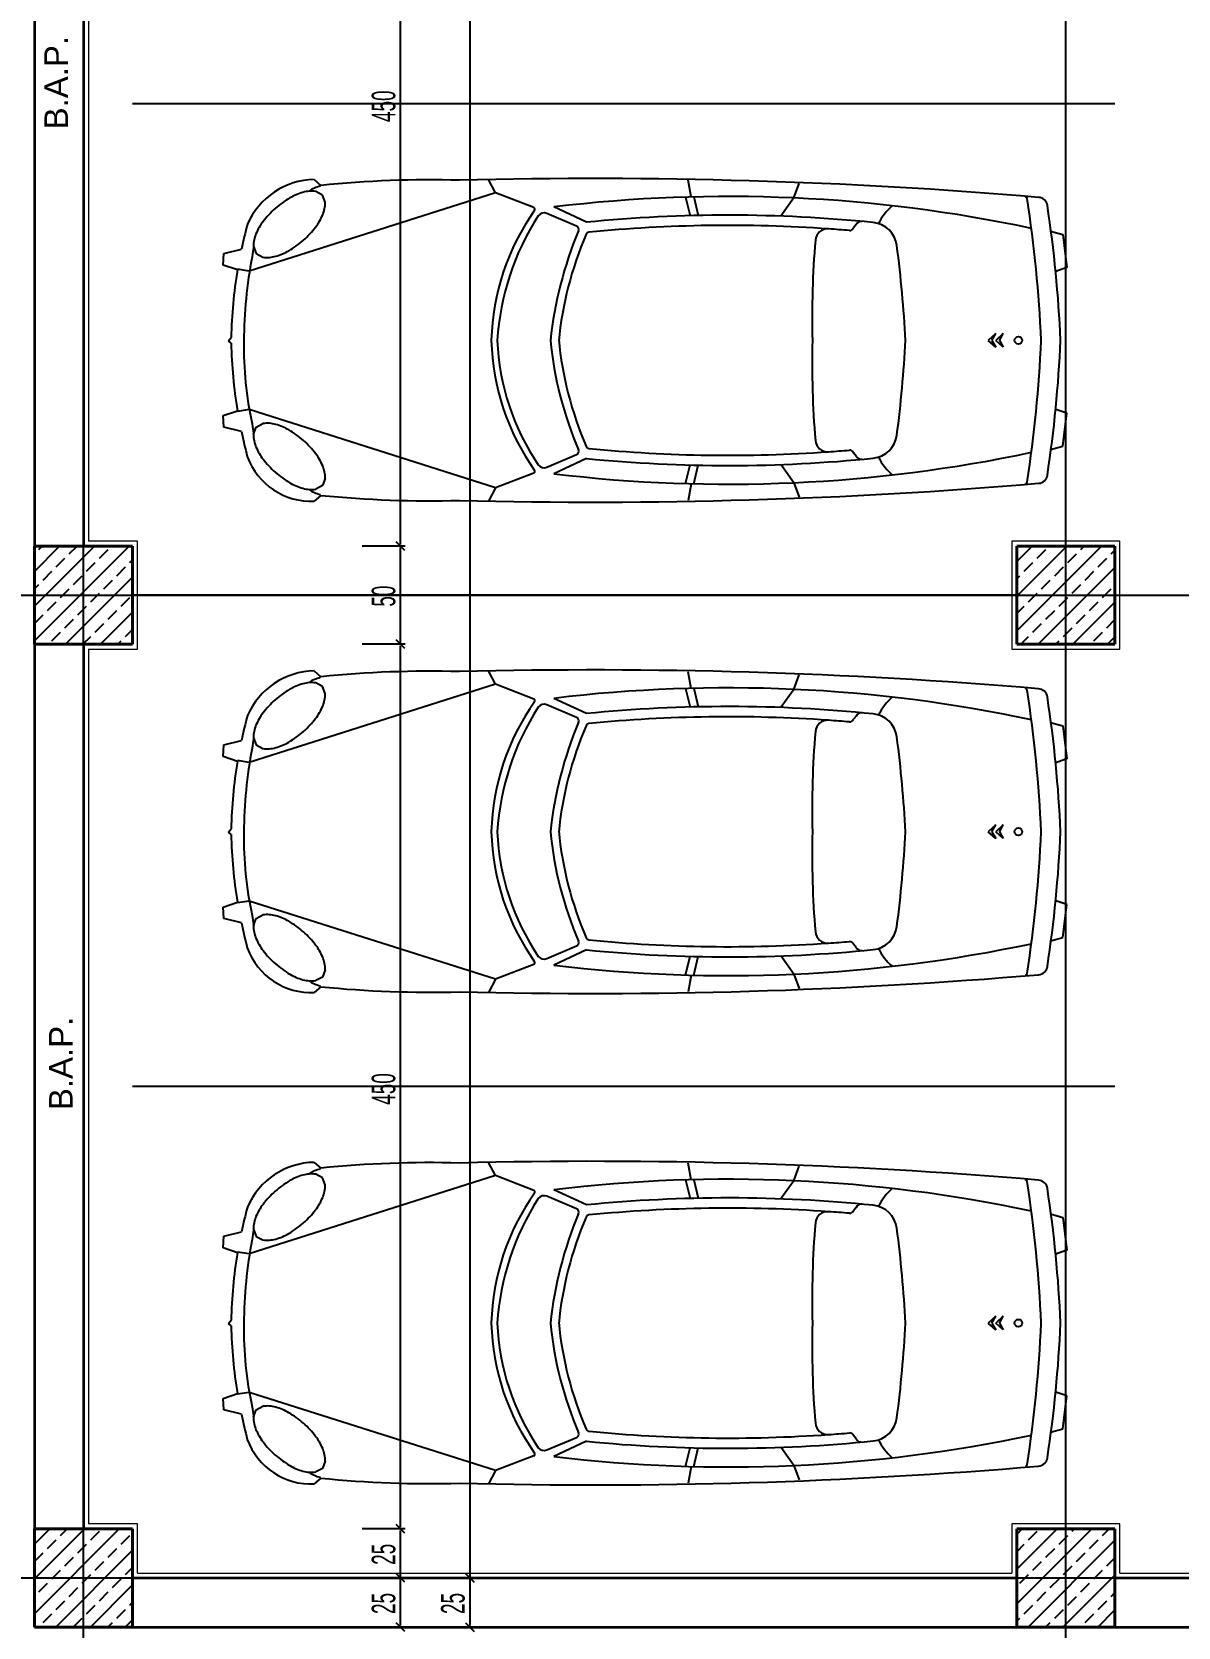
# Model space of a CAD drawing. Header units: inches. Extents: x -7543 to -822, y 102837 to 190349.
# Drawn here: x -836.3209 to -836.2626, y 102836.815 to 102836.8962 of the extents above; entities that cross this region are included whole.
import ezdxf

# ---------------------------------------------------------------- set-up
doc = ezdxf.new("R2010")
doc.units = ezdxf.units.IN
doc.header["$MEASUREMENT"] = 0
doc.linetypes.add('DASHDOTX2', pattern=[2, 1, -0.5, 0, -0.5])
doc.layers.get('Defpoints').update_dxf_attribs({"lineweight": 25})
for name, color, linetype, lineweight in [('AKS', 1, 'Continuous', 25), ('ARABA', 7, 'Continuous', 25), ('ICOL', 55, 'Continuous', 25), ('KOLON', 2, 'Continuous', 40), ('SIVA', 150, 'Continuous', 15), ('TARAMA', 8, 'Continuous', 25), ('YAZI', 7, 'Continuous', 25)]:
    doc.layers.add(name, color=color, linetype=linetype, lineweight=lineweight)
doc.layers.add('DUVAR', color=7, linetype='Continuous', lineweight=35, true_color=0xfc4642)
doc.styles.add('OLCU', font='tromand.shx', dxfattribs={"width": 0.6, "height": 12})
doc.styles.add('TURKCE', font='arial.ttf')

msp = doc.modelspace()

# ---------------------------------------------------------------- linework, layer by layer
at = {"layer": 'AKS', "linetype": 'DASHDOTX2', "ltscale": 10}
for p, q in [((-836.3183218610786, 102836.7973076623), (-836.3183218610786, 102837.1793790418)), ((-836.2683218610786, 102836.7973076623), (-836.2683218610786, 102837.1793790418)), ((-836.3331215750702, 102836.8674930621), (-836.1803623513185, 102836.8674930621)), ((-836.3331215750702, 102836.8174930621), (-836.1803623513185, 102836.8174930621))]:
    msp.add_line(p, q, dxfattribs=at)
at = {"layer": 'ARABA'}
for p, q in [((-836.2658218610786, 102836.8924930568), (-836.3158218610786, 102836.8924930568)), ((-836.2973572593438, 102836.8879603133), (-836.3098808904258, 102836.8839848025)), ((-836.3065724856135, 102836.8886374035), (-836.3062461802589, 102836.888345105)), ((-836.3061573693874, 102836.8878508874), (-836.3064981602042, 102836.8880333451)), ((-836.2973572593438, 102836.8879603133), (-836.2977051518502, 102836.8886371432)), ((-836.2954007900678, 102836.8872106704), (-836.2973572593438, 102836.8879603133)), ((-836.2873930630072, 102836.8877534728), (-836.2875531198299, 102836.888601479)), ((-836.2821736555265, 102836.8877025648), (-836.2818932230497, 102836.8884404601)), ((-836.3060186560965, 102836.8874900719), (-836.3061573693874, 102836.8878508874)), ((-836.2927228954093, 102836.8864696161), (-836.294385104351, 102836.8872441023)), ((-836.2876754676377, 102836.887745748), (-836.2874503688311, 102836.8868003251)), ((-836.2872651069861, 102836.8877566185), (-836.2870397424836, 102836.8868100797)), ((-836.2821736555265, 102836.8877025648), (-836.2828342477522, 102836.886777366)), ((-836.2932224809852, 102836.8862718065), (-836.2947374112466, 102836.8869117834)), ((-836.2790004029108, 102836.8863464846), (-836.2791239285115, 102836.8861778753)), ((-836.2691047725025, 102836.8860107626), (-836.2684817830759, 102836.8858381157)), ((-836.2684817830759, 102836.8858381157), (-836.2682812382836, 102836.884163694)), ((-836.3112090832483, 102836.8842895024), (-836.3111852026032, 102836.8848790181)), ((-836.3111852026032, 102836.8848790181), (-836.3102854241599, 102836.8850949667)), ((-836.3096699120053, 102836.8852338915), (-836.3095311987144, 102836.8848730761)), ((-836.3095311987144, 102836.8848730761), (-836.3091904078976, 102836.8846906184)), ((-836.3104861259161, 102836.8840398044), (-836.3112090832483, 102836.8842895024)), ((-836.3098808904258, 102836.8839848025), (-836.3104800798922, 102836.8840759139)), ((-836.2682812382836, 102836.884163694), (-836.2688754349836, 102836.8839525102)), ((-836.3109487015054, 102836.8804387577), (-836.310802036356, 102836.8806005229)), ((-836.2718920264635, 102836.8808039202), (-836.2722695242853, 102836.8804589299)), ((-836.2720836860931, 102836.8804589299), (-836.2718920264635, 102836.8808039202)), ((-836.271515151365, 102836.8808039202), (-836.2718926491867, 102836.8804589299)), ((-836.2717068109945, 102836.8804589299), (-836.271515151365, 102836.8808039202)), ((-836.310802036356, 102836.880317337), (-836.3109487015054, 102836.8804387577)), ((-836.2718920264635, 102836.8801139397), (-836.2722695242853, 102836.8804589299)), ((-836.2720836860931, 102836.8804589299), (-836.2718920264635, 102836.8801139397)), ((-836.271515151365, 102836.8801139397), (-836.2718926491867, 102836.8804589299)), ((-836.2717068109945, 102836.8804589299), (-836.271515151365, 102836.8801139397)), ((-836.3112090832483, 102836.8766283575), (-836.3104861259161, 102836.8768780555)), ((-836.3111852026032, 102836.8760388418), (-836.3112090832483, 102836.8766283575)), ((-836.3098808904258, 102836.8769330574), (-836.3104800798922, 102836.876841946)), ((-836.2973572593438, 102836.8729575466), (-836.3098808904258, 102836.8769330574)), ((-836.2682812382836, 102836.8767541659), (-836.2688754349836, 102836.8769653497)), ((-836.2684817830759, 102836.8750797442), (-836.2682812382836, 102836.8767541659)), ((-836.3102854241599, 102836.8758228932), (-836.3111852026032, 102836.8760388418)), ((-836.3096699120053, 102836.8756839683), (-836.3095311987144, 102836.8760447838)), ((-836.3095311987144, 102836.8760447838), (-836.3091904078976, 102836.8762272415)), ((-836.2691047725025, 102836.8749070973), (-836.2684817830759, 102836.8750797442)), ((-836.2947374112466, 102836.8740060765), (-836.2932224809852, 102836.8746460534)), ((-836.2927228954093, 102836.8744482438), (-836.294385104351, 102836.8736737576)), ((-836.2876754676377, 102836.8731721119), (-836.2874503688311, 102836.8741175348)), ((-836.2872651069861, 102836.8731612414), (-836.2870397424836, 102836.8741077802)), ((-836.2821736555265, 102836.8732152951), (-836.2828342477522, 102836.8741404939)), ((-836.2790004029108, 102836.8745713753), (-836.2791239285115, 102836.8747399846)), ((-836.3060186560964, 102836.873427788), (-836.3061573693874, 102836.8730669725)), ((-836.2954007900678, 102836.8737071895), (-836.2973572593438, 102836.8729575466)), ((-836.3062461802589, 102836.8725727548), (-836.3065724856135, 102836.8722804563)), ((-836.3061573693874, 102836.8730669725), (-836.3064981602042, 102836.8728845148)), ((-836.2973572593438, 102836.8729575466), (-836.2977051518502, 102836.8722807167)), ((-836.2873930630072, 102836.8731643871), (-836.2875531198299, 102836.8723163809)), ((-836.2821736555265, 102836.8732152951), (-836.2818932230497, 102836.8724773998)), ((-836.2708218610785, 102836.8674930569), (-836.3158218610786, 102836.8674930569)), ((-836.3065724856135, 102836.8636374035), (-836.3062461802589, 102836.863345105)), ((-836.2973572593438, 102836.8629603132), (-836.2977051518502, 102836.8636371432)), ((-836.2873930630072, 102836.8627534727), (-836.2875531198299, 102836.863601479)), ((-836.2973572593438, 102836.8629603132), (-836.3098808904258, 102836.8589848025)), ((-836.3061573693874, 102836.8628508874), (-836.3064981602042, 102836.8630333451)), ((-836.3060186560965, 102836.8624900719), (-836.3061573693874, 102836.8628508874)), ((-836.2954007900678, 102836.8622106704), (-836.2973572593438, 102836.8629603132)), ((-836.2876754676377, 102836.862745748), (-836.2874503688311, 102836.8618003251)), ((-836.2872651069861, 102836.8627566185), (-836.2870397424836, 102836.8618100797)), ((-836.2821736555265, 102836.8627025647), (-836.2818932230497, 102836.8634404601)), ((-836.2932224809852, 102836.8612718065), (-836.2947374112466, 102836.8619117834)), ((-836.2927228954093, 102836.8614696161), (-836.294385104351, 102836.8622441023)), ((-836.2821736555265, 102836.8627025647), (-836.2828342477522, 102836.861777366)), ((-836.2790004029108, 102836.8613464846), (-836.2791239285115, 102836.8611778753)), ((-836.2691047725025, 102836.8610107626), (-836.2684817830759, 102836.8608381157)), ((-836.2684817830759, 102836.8608381157), (-836.2682812382836, 102836.859163694)), ((-836.3112090832483, 102836.8592895024), (-836.3111852026032, 102836.8598790181)), ((-836.3111852026032, 102836.8598790181), (-836.3102854241599, 102836.8600949667)), ((-836.3096699120053, 102836.8602338915), (-836.3095311987144, 102836.8598730761)), ((-836.3095311987144, 102836.8598730761), (-836.3091904078976, 102836.8596906184)), ((-836.3104861259161, 102836.8590398044), (-836.3112090832483, 102836.8592895024)), ((-836.3098808904258, 102836.8589848025), (-836.3104800798922, 102836.8590759139)), ((-836.2682812382836, 102836.859163694), (-836.2688754349836, 102836.8589525102)), ((-836.3109487015054, 102836.8554387577), (-836.310802036356, 102836.8556005228)), ((-836.310802036356, 102836.855317337), (-836.3109487015054, 102836.8554387577)), ((-836.2718920264635, 102836.8558039201), (-836.2722695242853, 102836.8554589299)), ((-836.2718920264635, 102836.8551139397), (-836.2722695242853, 102836.8554589299)), ((-836.2720836860931, 102836.8554589299), (-836.2718920264635, 102836.8558039201)), ((-836.2720836860931, 102836.8554589299), (-836.2718920264635, 102836.8551139397)), ((-836.271515151365, 102836.8558039201), (-836.2718926491867, 102836.8554589299)), ((-836.271515151365, 102836.8551139397), (-836.2718926491867, 102836.8554589299)), ((-836.2717068109945, 102836.8554589299), (-836.271515151365, 102836.8558039201)), ((-836.2717068109945, 102836.8554589299), (-836.271515151365, 102836.8551139397)), ((-836.3112090832483, 102836.8516283575), (-836.3104861259161, 102836.8518780555)), ((-836.3111852026032, 102836.8510388418), (-836.3112090832483, 102836.8516283575)), ((-836.3098808904258, 102836.8519330574), (-836.3104800798922, 102836.851841946)), ((-836.2973572593438, 102836.8479575466), (-836.3098808904258, 102836.8519330574)), ((-836.2682812382836, 102836.8517541659), (-836.2688754349836, 102836.8519653497)), ((-836.2684817830759, 102836.8500797442), (-836.2682812382836, 102836.8517541659)), ((-836.3102854241599, 102836.8508228932), (-836.3111852026032, 102836.8510388418)), ((-836.3096699120053, 102836.8506839683), (-836.3095311987144, 102836.8510447838)), ((-836.3095311987144, 102836.8510447838), (-836.3091904078976, 102836.8512272415)), ((-836.2790004029108, 102836.8495713753), (-836.2791239285115, 102836.8497399846)), ((-836.2691047725025, 102836.8499070973), (-836.2684817830759, 102836.8500797442)), ((-836.2947374112466, 102836.8490060765), (-836.2932224809852, 102836.8496460534)), ((-836.2927228954093, 102836.8494482438), (-836.294385104351, 102836.8486737576)), ((-836.2876754676377, 102836.8481721119), (-836.2874503688311, 102836.8491175348)), ((-836.2872651069861, 102836.8481612414), (-836.2870397424836, 102836.8491077802)), ((-836.2821736555265, 102836.8482152951), (-836.2828342477522, 102836.8491404939)), ((-836.3060186560964, 102836.848427788), (-836.3061573693874, 102836.8480669725)), ((-836.2954007900678, 102836.8487071895), (-836.2973572593438, 102836.8479575466)), ((-836.2873930630072, 102836.8481643871), (-836.2875531198299, 102836.8473163809)), ((-836.2821736555265, 102836.8482152951), (-836.2818932230497, 102836.8474773998)), ((-836.3062461802589, 102836.8475727548), (-836.3065724856135, 102836.8472804563)), ((-836.3061573693874, 102836.8480669725), (-836.3064981602042, 102836.8478845148)), ((-836.2973572593438, 102836.8479575466), (-836.2977051518502, 102836.8472807167)), ((-836.2658218610786, 102836.8424930568), (-836.3158218610786, 102836.8424930568)), ((-836.3065724856135, 102836.8386374035), (-836.3062461802589, 102836.838345105)), ((-836.2973572593438, 102836.8379603132), (-836.2977051518502, 102836.8386371432)), ((-836.2873930630072, 102836.8377534727), (-836.2875531198299, 102836.838601479)), ((-836.2821736555265, 102836.8377025647), (-836.2818932230497, 102836.8384404601)), ((-836.2973572593438, 102836.8379603132), (-836.3098808904258, 102836.8339848025)), ((-836.3061573693874, 102836.8378508874), (-836.3064981602042, 102836.8380333451)), ((-836.3060186560965, 102836.8374900719), (-836.3061573693874, 102836.8378508874)), ((-836.2954007900678, 102836.8372106704), (-836.2973572593438, 102836.8379603132)), ((-836.2876754676377, 102836.837745748), (-836.2874503688311, 102836.8368003251)), ((-836.2872651069861, 102836.8377566184), (-836.2870397424836, 102836.8368100797)), ((-836.2821736555265, 102836.8377025647), (-836.2828342477522, 102836.836777366)), ((-836.2932224809852, 102836.8362718065), (-836.2947374112466, 102836.8369117833)), ((-836.2927228954093, 102836.8364696161), (-836.294385104351, 102836.8372441023)), ((-836.2790004029108, 102836.8363464846), (-836.2791239285115, 102836.8361778753)), ((-836.2691047725025, 102836.8360107626), (-836.2684817830759, 102836.8358381157)), ((-836.3096699120053, 102836.8352338915), (-836.3095311987144, 102836.8348730761)), ((-836.2684817830759, 102836.8358381157), (-836.2682812382836, 102836.834163694)), ((-836.3112090832483, 102836.8342895024), (-836.3111852026032, 102836.8348790181)), ((-836.3111852026032, 102836.8348790181), (-836.3102854241599, 102836.8350949667)), ((-836.3095311987144, 102836.8348730761), (-836.3091904078976, 102836.8346906184)), ((-836.3104861259161, 102836.8340398044), (-836.3112090832483, 102836.8342895024)), ((-836.3098808904258, 102836.8339848025), (-836.3104800798922, 102836.8340759139)), ((-836.2682812382836, 102836.834163694), (-836.2688754349836, 102836.8339525102)), ((-836.3109487015054, 102836.8304387577), (-836.310802036356, 102836.8306005229)), ((-836.310802036356, 102836.830317337), (-836.3109487015054, 102836.8304387577)), ((-836.2718920264635, 102836.8308039202), (-836.2722695242853, 102836.8304589299)), ((-836.2718920264635, 102836.8301139397), (-836.2722695242853, 102836.8304589299)), ((-836.2720836860931, 102836.8304589299), (-836.2718920264635, 102836.8308039202)), ((-836.2720836860931, 102836.8304589299), (-836.2718920264635, 102836.8301139397)), ((-836.271515151365, 102836.8308039202), (-836.2718926491867, 102836.8304589299)), ((-836.271515151365, 102836.8301139397), (-836.2718926491867, 102836.8304589299)), ((-836.2717068109945, 102836.8304589299), (-836.271515151365, 102836.8308039202)), ((-836.2717068109945, 102836.8304589299), (-836.271515151365, 102836.8301139397)), ((-836.3112090832483, 102836.8266283575), (-836.3104861259161, 102836.8268780555)), ((-836.3111852026032, 102836.8260388418), (-836.3112090832483, 102836.8266283575)), ((-836.3098808904258, 102836.8269330574), (-836.3104800798922, 102836.826841946)), ((-836.2973572593438, 102836.8229575466), (-836.3098808904258, 102836.8269330574)), ((-836.3095311987144, 102836.8260447838), (-836.3091904078976, 102836.8262272415)), ((-836.2682812382836, 102836.8267541659), (-836.2688754349836, 102836.8269653497)), ((-836.2684817830759, 102836.8250797442), (-836.2682812382836, 102836.8267541659)), ((-836.3102854241599, 102836.8258228932), (-836.3111852026032, 102836.8260388418)), ((-836.3096699120053, 102836.8256839683), (-836.3095311987144, 102836.8260447838)), ((-836.2947374112466, 102836.8240060765), (-836.2932224809852, 102836.8246460534)), ((-836.2790004029108, 102836.8245713753), (-836.2791239285115, 102836.8247399846)), ((-836.2691047725025, 102836.8249070973), (-836.2684817830759, 102836.8250797442)), ((-836.2927228954093, 102836.8244482438), (-836.294385104351, 102836.8236737576)), ((-836.2876754676377, 102836.8231721119), (-836.2874503688311, 102836.8241175348)), ((-836.2872651069861, 102836.8231612414), (-836.2870397424836, 102836.8241077802)), ((-836.2821736555265, 102836.8232152951), (-836.2828342477522, 102836.8241404939)), ((-836.3061573693874, 102836.8230669725), (-836.3064981602042, 102836.8228845148)), ((-836.3060186560964, 102836.823427788), (-836.3061573693874, 102836.8230669725)), ((-836.2973572593438, 102836.8229575466), (-836.2977051518502, 102836.8222807167)), ((-836.2954007900678, 102836.8237071895), (-836.2973572593438, 102836.8229575466)), ((-836.2873930630072, 102836.8231643871), (-836.2875531198299, 102836.8223163809)), ((-836.2821736555265, 102836.8232152951), (-836.2818932230497, 102836.8224773998)), ((-836.3062461802589, 102836.8225727548), (-836.3065724856135, 102836.8222804563))]:
    msp.add_line(p, q, dxfattribs=at)
for centre in [(-836.2707380121709, 102836.8804589299), (-836.2707380121709, 102836.8554589299), (-836.2707380121709, 102836.8304589299)]:
    msp.add_circle(centre, 0.0001903386603256101, dxfattribs=at)
for centre, radius, start, end in [((-836.2923812903906, 102836.6193341185), 0.2693556434130333, 85.17144948693704, 91.4465947719862), ((-836.3065194962948, 102836.8848720814), 0.003765695014078214, 90.80626936418145, 156.6309590040515), ((-836.306377986811, 102836.885236144), 0.002858974677958856, 105.8025540755275, 120.1927662823026), ((-836.3067164174641, 102836.8864319291), 0.001616220745716414, 82.23896652292976, 105.8025540755275), ((-836.305916862434, 102836.8867329845), 0.001604419163886786, 102.8828287334278, 125.2515636442781), ((-836.3006763973957, 102836.8328737854), 0.05575024469299015, 88.46077408560932, 95.73375645431476), ((-836.305463732567, 102836.8836648416), 0.004676899833750893, 131.4322878137079, 142.6718091845319), ((-836.305463732567, 102836.8836648416), 0.004676899833748401, 120.1927662823026, 131.4322878137079), ((-836.3076347804976, 102836.8874724249), 0.001616220745716076, 337.062021516128, 0.6256092340703007), ((-836.2855770157829, 102836.8801348831), 0.01199407059845997, 144.648435494083, 178.4111011900916), ((-836.295432991687, 102836.8871266284), 9.000000000001016e-05, 324.648435494083, 69.03511178387163), ((-836.2855062772712, 102836.8136099211), 0.07416755498626959, 77.99419764270667, 96.87554441600845), ((-836.2751676751451, 102836.8850495186), 0.003008833408684516, 131.4102380293895, 153.3700349608459), ((-836.2703848469768, 102836.8876546569), 9.000000000001016e-05, 8.837123087284679, 85.31347303164168), ((-836.335257468319, 102836.8775688003), 0.0657419725653982, 2.519632719075946, 8.837123087284679), ((-836.2697501108676, 102836.8872405859), 0.0004950000000000558, 8.589308608090736, 85.17144948693704), ((-836.334309786114, 102836.8774891751), 0.0657869725653982, 2.589097116581579, 8.589308608090736), ((-836.2872966477651, 102836.8801756175), 0.02350922877102512, 164.7336474518918, 167.9214886053963), ((-836.3069093016143, 102836.8847671946), 0.002858974677957986, 142.6718091845319, 157.062021516128), ((-836.3087792664876, 102836.8879567689), 0.002858974677957986, 322.6718091845318, 337.062021516128), ((-836.2840167872758, 102836.8796220789), 0.01326879482916422, 147.2533750748712, 176.3840064397451), ((-836.2948828767654, 102836.8865652081), 0.0003758651692243097, 67.23109894188038, 141.4393808775452), ((-836.2932924345016, 102836.8861059556), 0.0001799999999999734, 336.8992484385438, 67.13067892725184), ((-836.2855062772712, 102836.8136099211), 0.07321621904792057, 84.21407305825436, 95.6565911483799), ((-836.2855062772712, 102836.8136099211), 0.0726975842035435, 85.97158616311515, 95.59545401810036), ((-836.2787224483573, 102836.8861916199), 0.0003181851675940667, 83.74646251964785, 150.8752733098646), ((-836.2782613049911, 102836.8851100177), 0.001350000000000152, 7.354901511832351, 84.21407305825436), ((-836.3080537876042, 102836.8852515386), 0.001616220745716654, 157.062021516128, 180.6256092340703), ((-836.3102248355349, 102836.8890591218), 0.004676899833748117, 300.1927662823025, 311.4322878137079), ((-836.3102248355349, 102836.8890591218), 0.004676899833751269, 311.4322878137079, 322.6718091845318), ((-836.2743590962507, 102836.8782426883), 0.02032128314120928, 157.4510827881515, 173.7388610267638), ((-836.2756129388187, 102836.8785647376), 0.01861552883302677, 156.9530728345464, 174.2906955884231), ((-836.2925770271423, 102836.8857819691), 0.0001800000000000203, 95.59545401810036, 156.9530728345464), ((-836.2353368713099, 102836.8816560718), 0.04590001821326197, 175.1297837138699, 181.494530153918), ((-836.2804434450015, 102836.8854994504), 0.0006300000000000711, 85.97158616311515, 175.1297837138699), ((-836.2855062772712, 102836.8136099211), 0.0726975842035435, 85.13337306800867, 85.97158616311515), ((-836.279332835632, 102836.8862769564), 0.000231212548096232, 268.5150059043773, 334.6258166988742), ((-836.2870538931709, 102836.8803224184), 0.02310356432466791, 169.0428091582764, 179.7520692791098), ((-836.3021151182527, 102836.8837675911), 0.007679668023683556, 169.2088268491464, 172.9223235709005), ((-836.3089721506377, 102836.8862920344), 0.001616220745716414, 262.2389665229297, 285.8025540755275), ((-836.3093105812909, 102836.8874878195), 0.002858974677959079, 285.8025540755275, 300.1927662823025), ((-836.3425953594318, 102836.8768059705), 0.06621777136170351, 3.162375469220795, 7.354901511832351), ((-836.2872966477651, 102836.8801756175), 0.02350922877102537, 170.5394231677598, 178.9643807944582), ((-836.2872966477651, 102836.8807422424), 0.02350922877102538, 181.0356192055418, 189.4605768322402), ((-836.2914766547335, 102836.8801564354), 0.01868247958051604, 179.1843322190227, 192.213632216042), ((-836.2855770157829, 102836.8807829767), 0.01199407059845997, 181.5888988099084, 215.351564505917), ((-836.2850701301882, 102836.8809498402), 0.01219891753207151, 182.3063260507667, 214.0562924097324), ((-836.2756129388187, 102836.8823531223), 0.01904067993119159, 185.7093044115769, 203.1007515614562), ((-836.2756129388187, 102836.8823531223), 0.01861552883302677, 185.7093044115769, 203.0469271654537), ((-836.2353368713099, 102836.8792617881), 0.04590001821326197, 178.505469846082, 184.8702162861301), ((-836.3425953594318, 102836.8841118894), 0.06621777136170351, 352.6450984881677, 356.8376245307792), ((-836.335257468319, 102836.8833490596), 0.0657419725653982, 351.1628769127153, 357.480367280924), ((-836.334309786114, 102836.8834286848), 0.0657869725653982, 351.4106913919093, 357.4109028834184), ((-836.2795417332272, 102836.8823854886), 0.03143631961070486, 192.0496003841092, 194.4423652883399), ((-836.3021151182527, 102836.8771502688), 0.007679668023683556, 187.0776764290996, 190.7911731508536), ((-836.3089721506377, 102836.8746258255), 0.001616220745716343, 74.19744592447249, 97.76103347707027), ((-836.3093105812909, 102836.8734300404), 0.002858974677959079, 59.80723371769746, 74.19744592447249), ((-836.3102248355349, 102836.871858738), 0.004676899833750634, 48.56771218629208, 59.80723371769746), ((-836.3080537876042, 102836.8756663213), 0.001616220745716626, 179.3743907659297, 202.937978483872), ((-836.3069093016143, 102836.8761506653), 0.00285897467795887, 202.937978483872, 217.3281908154681), ((-836.3102248355349, 102836.871858738), 0.004676899833749032, 37.32819081546813, 48.56771218629208), ((-836.2932924345016, 102836.8748119043), 0.0001799999999999975, 292.8693210727482, 23.10075156145621), ((-836.2925770271423, 102836.8751358908), 0.0001800000000000203, 203.0469271654537, 264.4045459818997), ((-836.2855062772712, 102836.9473079388), 0.0726975842035435, 264.4045459818997, 274.0284138368849), ((-836.2804434450015, 102836.8754184095), 0.0006300000000000711, 184.8702162861301, 274.0284138368849), ((-836.2782613049911, 102836.8758078422), 0.001350000000000152, 275.7859269417457, 352.6450984881677), ((-836.3067422696274, 102836.8757275229), 0.00345124531163426, 200.0361469341536, 272.8198040646801), ((-836.305463732567, 102836.8772530183), 0.004676899833749085, 217.3281908154681, 228.5677121862921), ((-836.3087792664876, 102836.872961091), 0.002858974677957986, 22.93797848387198, 37.32819081546813), ((-836.3076347804976, 102836.873445435), 0.001616220745716629, 359.3743907659297, 22.93797848387198), ((-836.2948828767654, 102836.8743526518), 0.0003758651692241277, 218.5606191224547, 292.7689010581196), ((-836.2855062772712, 102836.9473079388), 0.07416755498626959, 263.1244555839916, 282.0058023572934), ((-836.2855062772712, 102836.9473079388), 0.07321621904792057, 264.3434088516201, 275.7859269417457), ((-836.2855062772712, 102836.9473079388), 0.0726975842035435, 274.0284138368849, 274.8666269319914), ((-836.279332835632, 102836.8746409035), 0.000231212548096232, 25.37418330112585, 91.48499409562274), ((-836.2787224483573, 102836.8747262399), 0.0003181851675940667, 209.1247266901354, 276.2535374803521), ((-836.2751676751451, 102836.8758683413), 0.003008833408684516, 206.6299650391541, 228.5897619706105), ((-836.305463732567, 102836.8772530183), 0.004676899833748117, 228.5677121862921, 239.8072337176974), ((-836.295432991687, 102836.8737912315), 9.000000000001016e-05, 290.9648882161284, 35.35156450591698), ((-836.2697501108676, 102836.873677274), 0.0004950000000000558, 274.8285505130629, 351.4106913919093), ((-836.306377986811, 102836.8756817159), 0.002858974677959079, 239.8072337176974, 254.1974459244725), ((-836.3067164174641, 102836.8744859308), 0.001616220745716414, 254.1974459244725, 277.7610334770702), ((-836.305916862434, 102836.8741848754), 0.001604419163886786, 234.7484363557219, 257.1171712665722), ((-836.3006763973957, 102836.9280440745), 0.05575024469298565, 264.2662435456853, 271.5392259143907), ((-836.2923812903907, 102837.1415837414), 0.2693556434130333, 268.5534052280138, 274.8285505130629), ((-836.2703848469768, 102836.873263203), 9.000000000001016e-05, 274.6865269683583, 351.1628769127153), ((-836.3065194962948, 102836.8598720814), 0.003765695014078214, 90.80626936418145, 156.6309590040515), ((-836.3006763973957, 102836.8078737854), 0.05575024469299015, 88.46077408560932, 95.73375645431476), ((-836.2923812903906, 102836.5943341185), 0.2693556434130333, 85.17144948693704, 91.4465947719862), ((-836.305463732567, 102836.8586648416), 0.004676899833748401, 120.1927662823026, 131.4322878137079), ((-836.306377986811, 102836.860236144), 0.002858974677958856, 105.8025540755275, 120.1927662823026), ((-836.3067164174641, 102836.8614319291), 0.001616220745716414, 82.23896652292976, 105.8025540755275), ((-836.305916862434, 102836.8617329845), 0.001604419163886786, 102.8828287334278, 125.2515636442781), ((-836.2855062772712, 102836.7886099211), 0.07416755498626959, 77.99419764270667, 96.87554441600845), ((-836.2703848469768, 102836.8626546569), 9.000000000001016e-05, 8.837123087284679, 85.31347303164168), ((-836.2697501108676, 102836.8622405859), 0.0004950000000000558, 8.589308608090736, 85.17144948693704), ((-836.305463732567, 102836.8586648416), 0.004676899833750893, 131.4322878137079, 142.6718091845319), ((-836.3076347804976, 102836.8624724249), 0.001616220745716076, 337.062021516128, 0.6256092340703007), ((-836.2855770157829, 102836.8551348832), 0.01199407059845997, 144.648435494083, 178.4111011900916), ((-836.295432991687, 102836.8621266284), 9.000000000001016e-05, 324.648435494083, 69.03511178387163), ((-836.2948828767654, 102836.8615652081), 0.0003758651692243097, 67.23109894188038, 141.4393808775452), ((-836.2751676751451, 102836.8600495186), 0.003008833408684516, 131.4102380293895, 153.3700349608459), ((-836.335257468319, 102836.8525688003), 0.0657419725653982, 2.519632719075946, 8.837123087284679), ((-836.334309786114, 102836.8524891751), 0.0657869725653982, 2.589097116581579, 8.589308608090736), ((-836.2872966477651, 102836.8551756174), 0.02350922877102512, 164.7336474518918, 167.9214886053963), ((-836.3069093016143, 102836.8597671946), 0.002858974677957986, 142.6718091845319, 157.062021516128), ((-836.3102248355349, 102836.8640591218), 0.004676899833751269, 311.4322878137079, 322.6718091845318), ((-836.3087792664876, 102836.8629567689), 0.002858974677957986, 322.6718091845318, 337.062021516128), ((-836.2840167872758, 102836.8546220789), 0.01326879482916422, 147.2533750748712, 176.3840064397451), ((-836.2932924345016, 102836.8611059556), 0.0001799999999999734, 336.8992484385438, 67.13067892725184), ((-836.2855062772712, 102836.7886099211), 0.07321621904792057, 84.21407305825436, 95.6565911483799), ((-836.2855062772712, 102836.7886099211), 0.0726975842035435, 85.97158616311515, 95.59545401810036), ((-836.2804434450015, 102836.8604994504), 0.0006300000000000711, 85.97158616311515, 175.1297837138699), ((-836.2855062772712, 102836.7886099211), 0.0726975842035435, 85.13337306800867, 85.97158616311515), ((-836.279332835632, 102836.8612769563), 0.000231212548096232, 268.5150059043773, 334.6258166988742), ((-836.2787224483573, 102836.8611916199), 0.0003181851675940667, 83.74646251964785, 150.8752733098646), ((-836.2782613049911, 102836.8601100177), 0.001350000000000152, 7.354901511832351, 84.21407305825436), ((-836.3080537876042, 102836.8602515386), 0.001616220745716654, 157.062021516128, 180.6256092340703), ((-836.3102248355349, 102836.8640591218), 0.004676899833748117, 300.1927662823025, 311.4322878137079), ((-836.2743590962507, 102836.8532426882), 0.02032128314120928, 157.4510827881515, 173.7388610267638), ((-836.2756129388187, 102836.8535647376), 0.01861552883302677, 156.9530728345464, 174.2906955884231), ((-836.2925770271423, 102836.8607819691), 0.0001800000000000203, 95.59545401810036, 156.9530728345464), ((-836.2353368713099, 102836.8566560718), 0.04590001821326197, 175.1297837138699, 181.494530153918), ((-836.3425953594318, 102836.8518059705), 0.06621777136170351, 3.162375469220795, 7.354901511832351), ((-836.2870538931709, 102836.8553224183), 0.02310356432466791, 169.0428091582764, 179.7520692791098), ((-836.3021151182527, 102836.8587675911), 0.007679668023683556, 169.2088268491464, 172.9223235709005), ((-836.3089721506377, 102836.8612920344), 0.001616220745716414, 262.2389665229297, 285.8025540755275), ((-836.3093105812909, 102836.8624878195), 0.002858974677959079, 285.8025540755275, 300.1927662823025), ((-836.2872966477651, 102836.8551756174), 0.02350922877102537, 170.5394231677598, 178.9643807944582), ((-836.2914766547335, 102836.8551564354), 0.01868247958051604, 179.1843322190227, 192.213632216042), ((-836.2855770157829, 102836.8557829767), 0.01199407059845997, 181.5888988099084, 215.351564505917), ((-836.2850701301882, 102836.8559498402), 0.01219891753207151, 182.3063260507667, 214.0562924097324), ((-836.2756129388187, 102836.8573531223), 0.01904067993119159, 185.7093044115769, 203.1007515614562), ((-836.2756129388187, 102836.8573531223), 0.01861552883302677, 185.7093044115769, 203.0469271654537), ((-836.2353368713099, 102836.8542617881), 0.04590001821326197, 178.505469846082, 184.8702162861301), ((-836.3425953594318, 102836.8591118894), 0.06621777136170351, 352.6450984881677, 356.8376245307792), ((-836.335257468319, 102836.8583490596), 0.0657419725653982, 351.1628769127153, 357.480367280924), ((-836.334309786114, 102836.8584286848), 0.0657869725653982, 351.4106913919093, 357.4109028834184), ((-836.2872966477651, 102836.8557422424), 0.02350922877102538, 181.0356192055418, 189.4605768322402), ((-836.2795417332272, 102836.8573854886), 0.03143631961070486, 192.0496003841092, 194.4423652883399), ((-836.3021151182527, 102836.8521502688), 0.007679668023683556, 187.0776764290996, 190.7911731508536), ((-836.3080537876042, 102836.8506663213), 0.001616220745716626, 179.3743907659297, 202.937978483872), ((-836.3089721506377, 102836.8496258255), 0.001616220745716343, 74.19744592447249, 97.76103347707027), ((-836.3093105812909, 102836.8484300404), 0.002858974677959079, 59.80723371769746, 74.19744592447249), ((-836.3102248355349, 102836.846858738), 0.004676899833750634, 48.56771218629208, 59.80723371769746), ((-836.2782613049911, 102836.8508078422), 0.001350000000000152, 275.7859269417457, 352.6450984881677), ((-836.3069093016143, 102836.8511506653), 0.00285897467795887, 202.937978483872, 217.3281908154681), ((-836.3102248355349, 102836.846858738), 0.004676899833749032, 37.32819081546813, 48.56771218629208), ((-836.2855062772712, 102836.9223079388), 0.07416755498626959, 263.1244555839916, 282.0058023572934), ((-836.2932924345016, 102836.8498119043), 0.0001799999999999975, 292.8693210727482, 23.10075156145621), ((-836.2925770271423, 102836.8501358908), 0.0001800000000000203, 203.0469271654537, 264.4045459818997), ((-836.2855062772712, 102836.9223079388), 0.0726975842035435, 264.4045459818997, 274.0284138368849), ((-836.2804434450015, 102836.8504184095), 0.0006300000000000711, 184.8702162861301, 274.0284138368849), ((-836.2855062772712, 102836.9223079388), 0.0726975842035435, 274.0284138368849, 274.8666269319914), ((-836.279332835632, 102836.8496409035), 0.000231212548096232, 25.37418330112585, 91.48499409562274), ((-836.3067422696274, 102836.8507275229), 0.00345124531163426, 200.0361469341536, 272.8198040646801), ((-836.305463732567, 102836.8522530183), 0.004676899833749085, 217.3281908154681, 228.5677121862921), ((-836.3087792664876, 102836.847961091), 0.002858974677957986, 22.93797848387198, 37.32819081546813), ((-836.3076347804976, 102836.848445435), 0.001616220745716629, 359.3743907659297, 22.93797848387198), ((-836.2948828767654, 102836.8493526518), 0.0003758651692241277, 218.5606191224547, 292.7689010581196), ((-836.2855062772712, 102836.9223079388), 0.07321621904792057, 264.3434088516201, 275.7859269417457), ((-836.2787224483573, 102836.8497262399), 0.0003181851675940667, 209.1247266901354, 276.2535374803521), ((-836.2751676751451, 102836.8508683413), 0.003008833408684516, 206.6299650391541, 228.5897619706105), ((-836.305463732567, 102836.8522530183), 0.004676899833748117, 228.5677121862921, 239.8072337176974), ((-836.306377986811, 102836.8506817159), 0.002858974677959079, 239.8072337176974, 254.1974459244725), ((-836.2923812903907, 102837.1165837414), 0.2693556434130333, 268.5534052280138, 274.8285505130629), ((-836.295432991687, 102836.8487912315), 9.000000000001016e-05, 290.9648882161284, 35.35156450591698), ((-836.2703848469768, 102836.848263203), 9.000000000001016e-05, 274.6865269683583, 351.1628769127153), ((-836.2697501108676, 102836.848677274), 0.0004950000000000558, 274.8285505130629, 351.4106913919093), ((-836.3067164174641, 102836.8494859308), 0.001616220745716414, 254.1974459244725, 277.7610334770702), ((-836.305916862434, 102836.8491848754), 0.001604419163886786, 234.7484363557219, 257.1171712665722), ((-836.3006763973957, 102836.9030440745), 0.05575024469298565, 264.2662435456853, 271.5392259143907), ((-836.3065194962948, 102836.8348720814), 0.003765695014078214, 90.80626936418145, 156.6309590040515), ((-836.3006763973957, 102836.7828737854), 0.05575024469299015, 88.46077408560932, 95.73375645431476), ((-836.2923812903906, 102836.5693341185), 0.2693556434130333, 85.17144948693704, 91.4465947719862), ((-836.305463732567, 102836.8336648416), 0.004676899833748401, 120.1927662823026, 131.4322878137079), ((-836.306377986811, 102836.835236144), 0.002858974677958856, 105.8025540755275, 120.1927662823026), ((-836.3067164174641, 102836.8364319291), 0.001616220745716414, 82.23896652292976, 105.8025540755275), ((-836.305916862434, 102836.8367329845), 0.001604419163886786, 102.8828287334278, 125.2515636442781), ((-836.2855062772712, 102836.7636099211), 0.07416755498626959, 77.99419764270667, 96.87554441600845), ((-836.2703848469768, 102836.8376546569), 9.000000000001016e-05, 8.837123087284679, 85.31347303164168), ((-836.335257468319, 102836.8275688003), 0.0657419725653982, 2.519632719075946, 8.837123087284679), ((-836.2697501108676, 102836.8372405859), 0.0004950000000000558, 8.589308608090736, 85.17144948693704), ((-836.305463732567, 102836.8336648416), 0.004676899833750893, 131.4322878137079, 142.6718091845319), ((-836.3087792664876, 102836.8379567689), 0.002858974677957986, 322.6718091845318, 337.062021516128), ((-836.3076347804976, 102836.8374724249), 0.001616220745716076, 337.062021516128, 0.6256092340703007), ((-836.2855770157829, 102836.8301348831), 0.01199407059845997, 144.648435494083, 178.4111011900916), ((-836.2840167872758, 102836.8296220789), 0.01326879482916422, 147.2533750748712, 176.3840064397451), ((-836.295432991687, 102836.8371266284), 9.000000000001016e-05, 324.648435494083, 69.03511178387163), ((-836.2948828767654, 102836.8365652081), 0.0003758651692243097, 67.23109894188038, 141.4393808775452), ((-836.2855062772712, 102836.7636099211), 0.07321621904792057, 84.21407305825436, 95.6565911483799), ((-836.2751676751451, 102836.8350495186), 0.003008833408684516, 131.4102380293895, 153.3700349608459), ((-836.334309786114, 102836.8274891751), 0.0657869725653982, 2.589097116581579, 8.589308608090736), ((-836.2872966477651, 102836.8301756174), 0.02350922877102512, 164.7336474518918, 167.9214886053963), ((-836.3069093016143, 102836.8347671946), 0.002858974677957986, 142.6718091845319, 157.062021516128), ((-836.3102248355349, 102836.8390591218), 0.004676899833751269, 311.4322878137079, 322.6718091845318), ((-836.2743590962507, 102836.8282426883), 0.02032128314120928, 157.4510827881515, 173.7388610267638), ((-836.2932924345016, 102836.8361059556), 0.0001799999999999734, 336.8992484385438, 67.13067892725184), ((-836.2925770271423, 102836.8357819691), 0.0001800000000000203, 95.59545401810036, 156.9530728345464), ((-836.2855062772712, 102836.7636099211), 0.0726975842035435, 85.97158616311515, 95.59545401810036), ((-836.2804434450015, 102836.8354994504), 0.0006300000000000711, 85.97158616311515, 175.1297837138699), ((-836.2855062772712, 102836.7636099211), 0.0726975842035435, 85.13337306800867, 85.97158616311515), ((-836.279332835632, 102836.8362769564), 0.000231212548096232, 268.5150059043773, 334.6258166988742), ((-836.2787224483573, 102836.83619162), 0.0003181851675940667, 83.74646251964785, 150.8752733098646), ((-836.2782613049911, 102836.8351100177), 0.001350000000000152, 7.354901511832351, 84.21407305825436), ((-836.3021151182527, 102836.8337675911), 0.007679668023683556, 169.2088268491464, 172.9223235709005), ((-836.3080537876042, 102836.8352515386), 0.001616220745716654, 157.062021516128, 180.6256092340703), ((-836.3102248355349, 102836.8390591218), 0.004676899833748117, 300.1927662823025, 311.4322878137079), ((-836.2756129388187, 102836.8285647376), 0.01861552883302677, 156.9530728345464, 174.2906955884231), ((-836.2353368713099, 102836.8316560718), 0.04590001821326197, 175.1297837138699, 181.494530153918), ((-836.3425953594318, 102836.8268059705), 0.06621777136170351, 3.162375469220795, 7.354901511832351), ((-836.2870538931709, 102836.8303224183), 0.02310356432466791, 169.0428091582764, 179.7520692791098), ((-836.3089721506377, 102836.8362920344), 0.001616220745716414, 262.2389665229297, 285.8025540755275), ((-836.3093105812909, 102836.8374878195), 0.002858974677959079, 285.8025540755275, 300.1927662823025), ((-836.2872966477651, 102836.8301756174), 0.02350922877102537, 170.5394231677598, 178.9643807944582), ((-836.2872966477651, 102836.8307422424), 0.02350922877102538, 181.0356192055418, 189.4605768322402), ((-836.2914766547335, 102836.8301564354), 0.01868247958051604, 179.1843322190227, 192.213632216042), ((-836.2855770157829, 102836.8307829767), 0.01199407059845997, 181.5888988099084, 215.351564505917), ((-836.2850701301882, 102836.8309498402), 0.01219891753207151, 182.3063260507667, 214.0562924097324), ((-836.2756129388187, 102836.8323531223), 0.01904067993119159, 185.7093044115769, 203.1007515614562), ((-836.2756129388187, 102836.8323531223), 0.01861552883302677, 185.7093044115769, 203.0469271654537), ((-836.2353368713099, 102836.8292617881), 0.04590001821326197, 178.505469846082, 184.8702162861301), ((-836.3425953594318, 102836.8341118894), 0.06621777136170351, 352.6450984881677, 356.8376245307792), ((-836.335257468319, 102836.8333490596), 0.0657419725653982, 351.1628769127153, 357.480367280924), ((-836.334309786114, 102836.8334286848), 0.0657869725653982, 351.4106913919093, 357.4109028834184), ((-836.3021151182527, 102836.8271502688), 0.007679668023683556, 187.0776764290996, 190.7911731508536), ((-836.3089721506377, 102836.8246258255), 0.001616220745716343, 74.19744592447249, 97.76103347707027), ((-836.2795417332272, 102836.8323854886), 0.03143631961070486, 192.0496003841092, 194.4423652883399), ((-836.3080537876042, 102836.8256663213), 0.001616220745716626, 179.3743907659297, 202.937978483872), ((-836.3093105812909, 102836.8234300404), 0.002858974677959079, 59.80723371769746, 74.19744592447249), ((-836.3102248355349, 102836.8218587381), 0.004676899833750634, 48.56771218629208, 59.80723371769746), ((-836.2782613049911, 102836.8258078422), 0.001350000000000152, 275.7859269417457, 352.6450984881677), ((-836.3069093016143, 102836.8261506653), 0.00285897467795887, 202.937978483872, 217.3281908154681), ((-836.3102248355349, 102836.8218587381), 0.004676899833749032, 37.32819081546813, 48.56771218629208), ((-836.3087792664876, 102836.822961091), 0.002858974677957986, 22.93797848387198, 37.32819081546813), ((-836.2855062772712, 102836.8973079388), 0.07416755498626959, 263.1244555839916, 282.0058023572934), ((-836.2932924345016, 102836.8248119043), 0.0001799999999999975, 292.8693210727482, 23.10075156145621), ((-836.2925770271423, 102836.8251358908), 0.0001800000000000203, 203.0469271654537, 264.4045459818997), ((-836.2855062772712, 102836.8973079388), 0.0726975842035435, 264.4045459818997, 274.0284138368849), ((-836.2804434450015, 102836.8254184095), 0.0006300000000000711, 184.8702162861301, 274.0284138368849), ((-836.2855062772712, 102836.8973079388), 0.0726975842035435, 274.0284138368849, 274.8666269319914), ((-836.279332835632, 102836.8246409035), 0.000231212548096232, 25.37418330112585, 91.48499409562274), ((-836.2787224483573, 102836.82472624), 0.0003181851675940667, 209.1247266901354, 276.2535374803521), ((-836.3067422696274, 102836.8257275229), 0.00345124531163426, 200.0361469341536, 272.8198040646801), ((-836.305463732567, 102836.8272530183), 0.004676899833749085, 217.3281908154681, 228.5677121862921), ((-836.3076347804976, 102836.823445435), 0.001616220745716629, 359.3743907659297, 22.93797848387198), ((-836.295432991687, 102836.8237912315), 9.000000000001016e-05, 290.9648882161284, 35.35156450591698), ((-836.2948828767654, 102836.8243526518), 0.0003758651692241277, 218.5606191224547, 292.7689010581196), ((-836.2855062772712, 102836.8973079388), 0.07321621904792057, 264.3434088516201, 275.7859269417457), ((-836.2751676751451, 102836.8258683413), 0.003008833408684516, 206.6299650391541, 228.5897619706105), ((-836.305463732567, 102836.8272530183), 0.004676899833748117, 228.5677121862921, 239.8072337176974), ((-836.306377986811, 102836.8256817159), 0.002858974677959079, 239.8072337176974, 254.1974459244725), ((-836.2923812903907, 102837.0915837414), 0.2693556434130333, 268.5534052280138, 274.8285505130629), ((-836.2703848469768, 102836.823263203), 9.000000000001016e-05, 274.6865269683583, 351.1628769127153), ((-836.2697501108676, 102836.823677274), 0.0004950000000000558, 274.8285505130629, 351.4106913919093), ((-836.3067164174641, 102836.8244859308), 0.001616220745716414, 254.1974459244725, 277.7610334770702), ((-836.305916862434, 102836.8241848754), 0.001604419163886786, 234.7484363557219, 257.1171712665722), ((-836.3006763973957, 102836.8780440745), 0.05575024469298565, 264.2662435456853, 271.5392259143907)]:
    msp.add_arc(centre, radius, start, end, dxfattribs=at)
at = {"layer": 'Defpoints'}
for p, q in [((-836.3208218610786, 102836.8149930621), (-836.3208218610786, 102837.1699712074)), ((-836.3183218610786, 102836.9149930621), (-836.3183218610786, 102836.8699930621)), ((-836.3183218610786, 102836.8699930621), (-836.3158218610786, 102836.8699930621)), ((-836.3158218610786, 102836.8699930621), (-836.3158218610786, 102836.8649930621)), ((-836.3158218610786, 102836.8649930621), (-836.3183218610786, 102836.8649930621)), ((-836.3183218610786, 102836.8649930621), (-836.3183218610786, 102836.8199930621)), ((-836.3183218610786, 102836.8199930621), (-836.3158218610786, 102836.8199930621)), ((-836.3158218610786, 102836.8199930621), (-836.3158218610786, 102836.8174930621)), ((-836.3158218610786, 102836.8174930621), (-836.2608218610785, 102836.8174930621)), ((-836.2058218610786, 102836.8149930621), (-836.3208218610786, 102836.8149930621))]:
    msp.add_line(p, q, dxfattribs=at)
at = {"layer": 'DUVAR'}
for p, q in [((-836.3208218610786, 102836.9149930621), (-836.3208218610786, 102836.8699930621)), ((-836.3183218610786, 102836.9149930621), (-836.3183218610786, 102836.8699930621)), ((-836.3208218610786, 102836.8649930621), (-836.3208218610786, 102836.8199930621)), ((-836.3183218610786, 102836.8649930621), (-836.3183218610786, 102836.8199930621)), ((-836.3158218610786, 102836.8174930621), (-836.2708218610786, 102836.8174930621)), ((-836.2658218610786, 102836.8174930621), (-836.2108218610786, 102836.8174930621)), ((-836.3158218610786, 102836.8149930621), (-836.2708218610786, 102836.8149930621)), ((-836.2658218610786, 102836.8149930621), (-836.2108218610786, 102836.8149930621))]:
    msp.add_line(p, q, dxfattribs=at)
at = {"layer": 'ICOL'}
for p, q in [((-836.2986593557144, 102837.1674150621), (-836.2986593557144, 102836.8175710621)), ((-836.3021879319904, 102836.8700710621), (-836.3021879319904, 102836.9149150621)), ((-836.3019673146746, 102836.8697724448), (-836.3024085493062, 102836.8702136794)), ((-836.3019673146746, 102836.8697724448), (-836.3024085493062, 102836.8702136794)), ((-836.3019539319904, 102836.8699930621), (-836.3041379319903, 102836.8699930621)), ((-836.3019539319904, 102836.8699930621), (-836.3041379319903, 102836.8699930621)), ((-836.3021879319904, 102836.8650710621), (-836.3021879319904, 102836.8699150621)), ((-836.3019673146746, 102836.8647724448), (-836.3024085493062, 102836.8652136794)), ((-836.3019673146746, 102836.8647724448), (-836.3024085493062, 102836.8652136794)), ((-836.3019539319904, 102836.8649930621), (-836.3041379319903, 102836.8649930621)), ((-836.3019539319904, 102836.8649930621), (-836.3041379319903, 102836.8649930621)), ((-836.3021879319904, 102836.8200710621), (-836.3021879319904, 102836.8649150621)), ((-836.3019539319904, 102836.8199930621), (-836.3041379319903, 102836.8199930621)), ((-836.3019539319904, 102836.8199930621), (-836.3041379319903, 102836.8199930621)), ((-836.3019673146746, 102836.8197724448), (-836.3024085493062, 102836.8202136794)), ((-836.3019673146746, 102836.8197724448), (-836.3024085493062, 102836.8202136794)), ((-836.3021879319904, 102836.8175710621), (-836.3021879319904, 102836.8199150621)), ((-836.3019539319904, 102836.8174930621), (-836.3041379319903, 102836.8174930621)), ((-836.3019539319904, 102836.8174930621), (-836.3041379319903, 102836.8174930621)), ((-836.3019673146746, 102836.8172724448), (-836.3024085493062, 102836.8177136794)), ((-836.3019673146746, 102836.8172724448), (-836.3024085493062, 102836.8177136794)), ((-836.3021879319904, 102836.8150710621), (-836.3021879319904, 102836.8174150621)), ((-836.2988933557144, 102836.8174930621), (-836.2967093557144, 102836.8174930621)), ((-836.2988933557144, 102836.8174930621), (-836.2967093557144, 102836.8174930621)), ((-836.2988799730301, 102836.8177136794), (-836.2984387383987, 102836.8172724448)), ((-836.2988799730301, 102836.8177136794), (-836.2984387383987, 102836.8172724448)), ((-836.2986593557144, 102836.8174150621), (-836.2986593557144, 102836.8150710621)), ((-836.3019539319904, 102836.8149930621), (-836.3041379319903, 102836.8149930621)), ((-836.3019673146746, 102836.8147724448), (-836.3024085493062, 102836.8152136794)), ((-836.2988933557144, 102836.8149930621), (-836.2967093557144, 102836.8149930621)), ((-836.2988799730301, 102836.8152136794), (-836.2984387383987, 102836.8147724448))]:
    msp.add_line(p, q, dxfattribs=at)
at = {"layer": 'KOLON'}
for p, q in [((-836.3158218610786, 102836.8699930621), (-836.3208218610786, 102836.8699930621)), ((-836.3208218610786, 102836.8699930621), (-836.3208218610786, 102836.8649930621)), ((-836.3158218610786, 102836.8649930621), (-836.3158218610786, 102836.8699930621)), ((-836.2658218610786, 102836.8699930621), (-836.2708218610786, 102836.8699930621)), ((-836.2708218610786, 102836.8699930621), (-836.2708218610786, 102836.8649930621)), ((-836.2658218610786, 102836.8649930621), (-836.2658218610786, 102836.8699930621)), ((-836.3208218610786, 102836.8649930621), (-836.3158218610786, 102836.8649930621)), ((-836.2708218610786, 102836.8649930621), (-836.2658218610786, 102836.8649930621)), ((-836.3158218610786, 102836.8199930621), (-836.3208218610786, 102836.8199930621)), ((-836.3208218610786, 102836.8199930621), (-836.3208218610786, 102836.8149930621)), ((-836.3158218610786, 102836.8149930621), (-836.3158218610786, 102836.8199930621)), ((-836.2658218610786, 102836.8199930621), (-836.2708218610786, 102836.8199930621)), ((-836.2708218610786, 102836.8199930621), (-836.2708218610786, 102836.8149930621)), ((-836.2658218610786, 102836.8149930621), (-836.2658218610786, 102836.8199930621)), ((-836.3208218610786, 102836.8149930621), (-836.3158218610786, 102836.8149930621)), ((-836.2708218610786, 102836.8149930621), (-836.2658218610786, 102836.8149930621))]:
    msp.add_line(p, q, dxfattribs=at)
at = {"layer": 'SIVA'}
for p, q in [((-836.3180718610786, 102836.9147430621), (-836.3180718610786, 102836.8702430621)), ((-836.3155718610785, 102836.8702430621), (-836.3180718610786, 102836.8702430621)), ((-836.3155718610785, 102836.8647430621), (-836.3155718610785, 102836.8702430621)), ((-836.2655718610786, 102836.8702430621), (-836.2710718610786, 102836.8702430621)), ((-836.2710718610786, 102836.8702430621), (-836.2710718610786, 102836.8647430621)), ((-836.2655718610786, 102836.8647430621), (-836.2655718610786, 102836.8702430621)), ((-836.3180718610786, 102836.8647430621), (-836.3155718610785, 102836.8647430621)), ((-836.3180718610786, 102836.8647430621), (-836.3180718610786, 102836.8202430621)), ((-836.2710718610786, 102836.8647430621), (-836.2655718610786, 102836.8647430621)), ((-836.3155718610785, 102836.8202430621), (-836.3180718610786, 102836.8202430621)), ((-836.3155718610785, 102836.8177430621), (-836.3155718610785, 102836.8202430621)), ((-836.2655718610786, 102836.8202430621), (-836.2710718610786, 102836.8202430621)), ((-836.2710718610786, 102836.8202430621), (-836.2710718610786, 102836.8177430621)), ((-836.2655718610786, 102836.8177430621), (-836.2655718610786, 102836.8202430621)), ((-836.3155718610785, 102836.8177430621), (-836.2710718610786, 102836.8177430621)), ((-836.2655718610786, 102836.8177430621), (-836.2110718610786, 102836.8177430621))]:
    msp.add_line(p, q, dxfattribs=at)
at = {"layer": 'TARAMA'}
for p, q in [((-836.3208218610786, 102836.8687055522), (-836.31953435112, 102836.8699930621)), ((-836.3208218610786, 102836.8669377852), (-836.317766584167, 102836.8699930621)), ((-836.3208218610786, 102836.8651700183), (-836.315998817214, 102836.8699930621)), ((-836.3208218610786, 102836.8695894356), (-836.3208204058852, 102836.8695908908)), ((-836.3205994350161, 102836.8698118617), (-836.3204182345979, 102836.8699930621)), ((-836.3197155515396, 102836.8689279782), (-836.3192736098014, 102836.86936992)), ((-836.3190526389322, 102836.8695908908), (-836.3186504676449, 102836.8699930621)), ((-836.3175058428484, 102836.86936992), (-836.3170639011101, 102836.8698118617)), ((-836.3159590467645, 102836.8691489491), (-836.3158218610786, 102836.8692861348)), ((-836.2708218610786, 102836.8692080775), (-836.2700368764368, 102836.8699930621)), ((-836.2708218610786, 102836.8674403105), (-836.2682691094839, 102836.8699930621)), ((-836.2708218610786, 102836.8656725436), (-836.2665013425309, 102836.8699930621)), ((-836.2697761351183, 102836.86936992), (-836.26933419338, 102836.8698118617)), ((-836.2682293390344, 102836.8691489491), (-836.2677873972962, 102836.8695908908)), ((-836.267566426427, 102836.8698118617), (-836.2673852260089, 102836.8699930621)), ((-836.2666825429507, 102836.8689279782), (-836.2662406012124, 102836.86936992)), ((-836.2660196303433, 102836.8695908908), (-836.2658218610786, 102836.8697886601)), ((-836.320378464147, 102836.8682650656), (-836.3199365224087, 102836.8687070074)), ((-836.319231050261, 102836.8649930621), (-836.3158218610786, 102836.8684022513)), ((-836.3188316680631, 102836.8680440948), (-836.3183897263249, 102836.8684860365)), ((-836.3181687554558, 102836.8687070074), (-836.3177268137175, 102836.8691489491)), ((-836.3166219593719, 102836.8684860365), (-836.3161800176337, 102836.8689279782)), ((-836.2708218610786, 102836.868324194), (-836.2706600185948, 102836.8684860365)), ((-836.2704390477256, 102836.8687070074), (-836.2699971059874, 102836.8691489491)), ((-836.2697335755779, 102836.8649930621), (-836.2658218610786, 102836.8689047766)), ((-836.2688922516418, 102836.8684860365), (-836.2684503099035, 102836.8689279782)), ((-836.267345455558, 102836.8682650656), (-836.2669035138198, 102836.8687070074)), ((-836.3208218610786, 102836.8678216687), (-836.3205994350161, 102836.8680440948)), ((-836.3194945806705, 102836.8673811821), (-836.3190526389322, 102836.8678231239)), ((-836.3179477845866, 102836.8671602113), (-836.3175058428484, 102836.867602153)), ((-836.3172848719793, 102836.8678231239), (-836.316842930241, 102836.8682650656)), ((-836.2702180768565, 102836.8671602113), (-836.2697761351183, 102836.867602153)), ((-836.2695551642491, 102836.8678231239), (-836.2691132225109, 102836.8682650656)), ((-836.2680083681653, 102836.867602153), (-836.267566426427, 102836.8680440948)), ((-836.2664615720815, 102836.8673811821), (-836.2660196303433, 102836.8678231239)), ((-836.3201574932779, 102836.8667182695), (-836.3197155515396, 102836.8671602113)), ((-836.318610697194, 102836.8664972987), (-836.3181687554558, 102836.8669392404)), ((-836.3164009885028, 102836.8669392404), (-836.3159590467645, 102836.8673811821)), ((-836.2708218610786, 102836.866556427), (-836.2704390477256, 102836.8669392404)), ((-836.2686712807727, 102836.8669392404), (-836.2682293390344, 102836.8673811821)), ((-836.2679658086249, 102836.8649930621), (-836.2658218610786, 102836.8671370097)), ((-836.2671244846889, 102836.8667182695), (-836.2666825429507, 102836.8671602113)), ((-836.3208204058852, 102836.8660553569), (-836.320378464147, 102836.8664972987)), ((-836.3192736098014, 102836.8658343861), (-836.3188316680631, 102836.8662763278)), ((-836.3177268137175, 102836.8656134152), (-836.3172848719793, 102836.8660553569)), ((-836.317463283308, 102836.8649930621), (-836.3158218610786, 102836.8666344844)), ((-836.3170639011101, 102836.8662763278), (-836.3166219593719, 102836.8667182695)), ((-836.2699971059874, 102836.8656134152), (-836.2695551642491, 102836.8660553569)), ((-836.26933419338, 102836.8662763278), (-836.2688922516418, 102836.8667182695)), ((-836.2677873972962, 102836.8660553569), (-836.267345455558, 102836.8664972987)), ((-836.2662406012124, 102836.8658343861), (-836.2658218610786, 102836.8662531262)), ((-836.3199365224087, 102836.8651714734), (-836.3194945806705, 102836.8656134152)), ((-836.318347166786, 102836.8649930621), (-836.3179477845866, 102836.8653924443)), ((-836.316579399833, 102836.8649930621), (-836.3164009885028, 102836.8651714734)), ((-836.3161800176337, 102836.8653924443), (-836.3158218610786, 102836.8657506009)), ((-836.270617459056, 102836.8649930621), (-836.2702180768565, 102836.8653924443)), ((-836.268849692103, 102836.8649930621), (-836.2686712807727, 102836.8651714734)), ((-836.2684503099035, 102836.8653924443), (-836.2680083681653, 102836.8658343861)), ((-836.2669035138198, 102836.8651714734), (-836.2664615720815, 102836.8656134152)), ((-836.266198041672, 102836.8649930621), (-836.2658218610786, 102836.8653692427)), ((-836.3208218610786, 102836.8192080775), (-836.3200368764369, 102836.8199930621)), ((-836.3208218610786, 102836.8174403105), (-836.3182691094839, 102836.8199930621)), ((-836.3208218610786, 102836.8156725436), (-836.316501342531, 102836.8199930621)), ((-836.3194945806705, 102836.8196514744), (-836.3191529929618, 102836.8199930621)), ((-836.3179477845866, 102836.8194305035), (-836.3175058428484, 102836.8198724453)), ((-836.2708218610786, 102836.8197106028), (-836.2705394017538, 102836.8199930621)), ((-836.2708218610786, 102836.8179428358), (-836.2687716348008, 102836.8199930621)), ((-836.2708218610786, 102836.8161750689), (-836.2670038678478, 102836.8199930621)), ((-836.2702180768565, 102836.8194305035), (-836.2697761351183, 102836.8198724453)), ((-836.2680083681653, 102836.8198724453), (-836.2678877513258, 102836.8199930621)), ((-836.2664615720815, 102836.8196514744), (-836.2661199843728, 102836.8199930621)), ((-836.3201574932779, 102836.8189885618), (-836.3197155515396, 102836.8194305035)), ((-836.319733575578, 102836.8149930621), (-836.3158218610786, 102836.8189047766)), ((-836.318610697194, 102836.8187675909), (-836.3181687554558, 102836.8192095327)), ((-836.3170639011101, 102836.8185466201), (-836.3166219593719, 102836.8189885618)), ((-836.3164009885028, 102836.8192095327), (-836.3159590467645, 102836.8196514744)), ((-836.2708218610786, 102836.8188267193), (-836.2704390477256, 102836.8192095327)), ((-836.2702361008949, 102836.8149930621), (-836.2658218610786, 102836.8194073019)), ((-836.26933419338, 102836.8185466201), (-836.2688922516418, 102836.8189885618)), ((-836.2686712807727, 102836.8192095327), (-836.2682293390344, 102836.8196514744)), ((-836.2671244846889, 102836.8189885618), (-836.2666825429507, 102836.8194305035)), ((-836.3208204058852, 102836.8183256492), (-836.320378464147, 102836.8187675909)), ((-836.3192736098014, 102836.8181046783), (-836.3188316680631, 102836.8185466201)), ((-836.3177268137175, 102836.8178837075), (-836.3172848719793, 102836.8183256492)), ((-836.2699971059874, 102836.8178837075), (-836.2695551642491, 102836.8183256492)), ((-836.2684503099035, 102836.8176627366), (-836.2680083681653, 102836.8181046783)), ((-836.2677873972962, 102836.8183256492), (-836.267345455558, 102836.8187675909)), ((-836.2662406012124, 102836.8181046783), (-836.2658218610786, 102836.8185234185)), ((-836.3199365224087, 102836.8174417657), (-836.3194945806705, 102836.8178837075)), ((-836.3183897263249, 102836.8172207949), (-836.3179477845866, 102836.8176627366)), ((-836.316842930241, 102836.816999824), (-836.3164009885028, 102836.8174417657)), ((-836.3161800176337, 102836.8176627366), (-836.3158218610786, 102836.8180208931)), ((-836.2706600185948, 102836.8172207949), (-836.2702180768565, 102836.8176627366)), ((-836.2691132225109, 102836.816999824), (-836.2686712807727, 102836.8174417657)), ((-836.2684683339419, 102836.8149930621), (-836.2658218610786, 102836.817639535)), ((-836.2669035138198, 102836.8174417657), (-836.2664615720815, 102836.8178837075)), ((-836.3208218610786, 102836.816556427), (-836.3208204058852, 102836.8165578822)), ((-836.3205994350161, 102836.8167788531), (-836.3201574932779, 102836.8172207949)), ((-836.3190526389322, 102836.8165578822), (-836.318610697194, 102836.816999824)), ((-836.317965808625, 102836.8149930621), (-836.3158218610786, 102836.8171370097)), ((-836.3175058428484, 102836.8163369114), (-836.3170639011101, 102836.8167788531)), ((-836.2697761351183, 102836.8163369114), (-836.26933419338, 102836.8167788531)), ((-836.2682293390344, 102836.8161159405), (-836.2677873972962, 102836.8165578822)), ((-836.267566426427, 102836.8167788531), (-836.2671244846889, 102836.8172207949)), ((-836.2660196303433, 102836.8165578822), (-836.2658218610786, 102836.8167556515)), ((-836.320378464147, 102836.815232057), (-836.3199365224087, 102836.8156739988)), ((-836.3197155515396, 102836.8158949696), (-836.3192736098014, 102836.8163369114)), ((-836.3181687554558, 102836.8156739988), (-836.3177268137175, 102836.8161159405)), ((-836.3166219593719, 102836.8154530279), (-836.3161800176337, 102836.8158949696)), ((-836.3159590467645, 102836.8161159405), (-836.3158218610786, 102836.8162531262)), ((-836.2704390477256, 102836.8156739988), (-836.2699971059874, 102836.8161159405)), ((-836.2688922516418, 102836.8154530279), (-836.2684503099035, 102836.8158949696)), ((-836.267345455558, 102836.815232057), (-836.2669035138198, 102836.8156739988)), ((-836.2667005669889, 102836.8149930621), (-836.2658218610786, 102836.815871768)), ((-836.2666825429507, 102836.8158949696), (-836.2662406012124, 102836.8163369114)), ((-836.3206174590559, 102836.8149930621), (-836.3205994350161, 102836.8150110862)), ((-836.3188316680631, 102836.8150110862), (-836.3183897263249, 102836.8154530279)), ((-836.31708192515, 102836.8149930621), (-836.316842930241, 102836.815232057)), ((-836.316198041672, 102836.8149930621), (-836.3158218610786, 102836.8153692427)), ((-836.2708218610786, 102836.8152911854), (-836.2706600185948, 102836.8154530279)), ((-836.26935221742, 102836.8149930621), (-836.2691132225109, 102836.815232057)), ((-836.267584450467, 102836.8149930621), (-836.2675664264272, 102836.8150110862))]:
    msp.add_line(p, q, dxfattribs=at)

# ---------------------------------------------------------------- texts
at = {"layer": 'ICOL', "style": 'OLCU', "width": 0.6}
for s, p in [('450', (-836.3024519319904, 102836.8915673478)), ('50', (-836.3024519319904, 102836.866910205)), ('450', (-836.3024519319904, 102836.8415673478)), ('25', (-836.3024519319904, 102836.818160205)), ('25', (-836.3024519319904, 102836.815660205)), ('25', (-836.2989233557144, 102836.815660205))]:
    msp.add_text(s, height=0.0012, rotation=90, dxfattribs=at).set_placement(p)
at = {"layer": 'YAZI', "style": 'TURKCE'}
for p in [(-836.3191122503985, 102836.8911940299), (-836.3188758979907, 102836.8412942841)]:
    msp.add_text('B.A.P.', height=0.001200000000000001, rotation=90, dxfattribs=at).set_placement(p)

doc.saveas('drawing.dxf')
